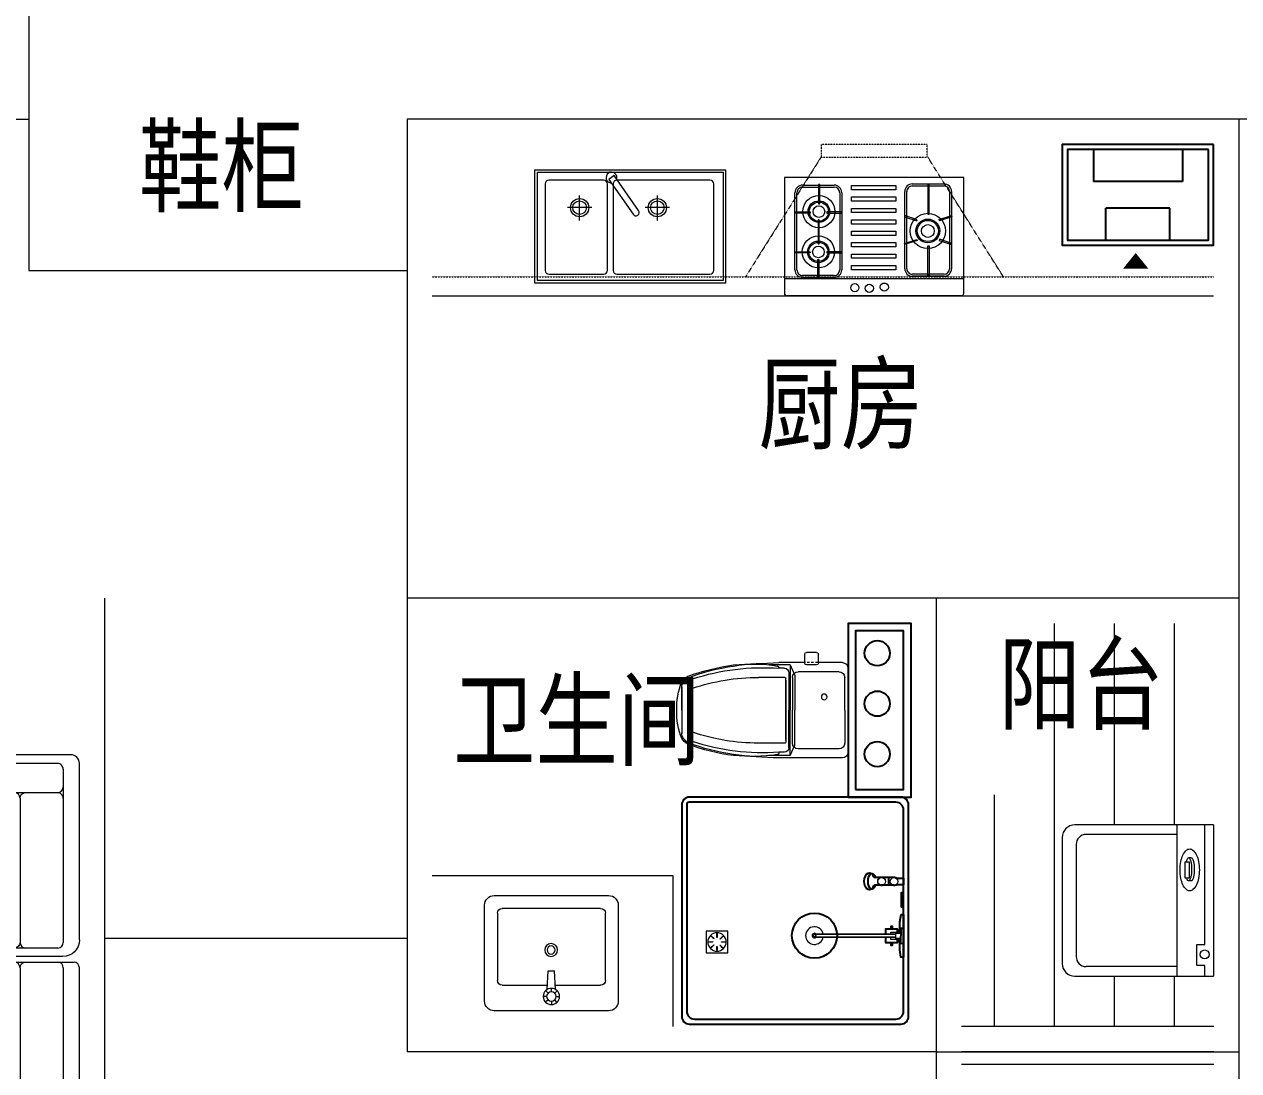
# Model space of a CAD drawing. Extents: x 5532716 to 5572872, y -448727 to -411748.
# Drawn here: x 5556638 to 5561456, y -424576 to -420424 of the extents above; entities that cross this region are included whole.
import ezdxf
from ezdxf.enums import TextEntityAlignment as Align

# ---------------------------------------------------------------- set-up
doc = ezdxf.new("R2010")
doc.units = 0
doc.linetypes.add('DASH', pattern=[0.35, 0.25, -0.1])
doc.linetypes.add('DOTE', pattern=[2.42, 2, -0.2, 0.02, -0.2])
doc.layers.get('0').update_dxf_attribs({"linetype": 'CONTINUOUS'})
for name, color, linetype in [('7-SANI', 4, 'CONTINUOUS'), ('fd', 4, 'CONTINUOUS'), ('PUB_TEXT', 7, 'CONTINUOUS'), ('WINDOW', 4, 'CONTINUOUS'), ('建筑设备及配件', 6, 'CONTINUOUS')]:
    doc.layers.add(name, color=color, linetype=linetype)
for name, color, linetype, lineweight in [('DOTE', 251, 'DOTE', 0), ('PUB_HATCH', 8, 'CONTINUOUS', 9), ('SIGNT', 252, 'DOTE', 0), ('五金', 136, 'CONTINUOUS', 9), ('填充', 252, 'CONTINUOUS', 0), ('家具', 33, 'CONTINUOUS', 9), ('看线', 27, 'CONTINUOUS', 0), ('移动家具', 41, 'CONTINUOUS', 20)]:
    doc.layers.add(name, color=color, linetype=linetype, lineweight=lineweight)
doc.styles.add('新6+1$0$Standard', font='txt')
doc.styles.add('黑体', font='SIMHEI.TTF', dxfattribs={"height": 10})

# ---------------------------------------------------------------- blocks, each defined once
blk = doc.blocks.new('新6+1$0$A$C6B9D358A')
at = {"layer": '家具'}
for p, q in [((550.6, 600), (0.6, 600)), ((0.6, 0), (0.6, 600)), ((36.5, 557.4), (36.5, 600)), ((145.3, 600), (145.3, 0)), ((35.6, 557.4), (66.2, 557.4)), ((66.2, 557.4), (66.2, 474.3)), ((144.9, 562.3), (505.7, 562.3)), ((600.6, 50), (600.6, 550)), ((545.7, 77.7), (545.7, 522.3)), ((66.2, 474.3), (35.6, 474.3)), ((36.5, 0), (36.5, 474.3)), ((87.5, 222), (99.2, 221.9)), ((97, 146.9), (97, 211.5)), ((97, 211.5), (113.6, 211.5)), ((113.6, 211.5), (113.6, 146.9)), ((113.6, 146.9), (97, 146.9)), ((88.7, 130.2), (99.2, 130.2)), ((0.6, 0), (550.6, 0)), ((144.9, 37.7), (505.7, 37.7))]:
    blk.add_line(p, q, dxfattribs=at)
blk.add_lwpolyline([(95.1, 261.7, -0.185158), (107.8, 256.8, -0.102042), (122.1, 237.3, -0.060862), (130.2, 212.3, -0.047173), (133.4, 178.5, -0.047173), (130.2, 144.8, -0.060862), (122.1, 119.7, -0.102042), (107.8, 100.3, -0.185158), (95.1, 95.4, -0.185158), (82.3, 100.3, -0.102042), (68, 119.7, -0.060862), (59.9, 144.8, -0.047173), (56.8, 178.5, -0.047173), (59.9, 212.3, -0.060862), (68, 237.3, -0.102042), (82.3, 256.8, -0.185158)], format="xyb", close=True, dxfattribs=at)
for points in [[(88.7, 130.2, -0.259034), (85.2, 132.1, -0.076276), (80.3, 143.6, -0.036515), (77.8, 157.2, -0.026615), (76.8, 176, -0.026615), (77.8, 194.9, -0.036515), (80.3, 208.4, -0.076276), (85.2, 220, -0.259034), (88.7, 221.9, -0.078462), (89.9, 221.7, -0.056762)], [(99.2, 130.2, -0.259034), (95.7, 132.1, -0.076276), (90.8, 143.6, -0.036515), (88.4, 157.2, -0.026615), (87.4, 176, -0.026615), (88.4, 194.9, -0.036515), (90.8, 208.4, -0.076276), (95.7, 220, -0.259034), (99.2, 221.9, -0.259034), (102.6, 220, -0.056762), (106.6, 211.5, -0.036515)], [(108.3, 146.9, -0.008736), (107.5, 143.6, -0.076276), (102.6, 132.1, -0.259034), (99.2, 130.2, -0.259034)]]:
    blk.add_lwpolyline(points, format="xyb", dxfattribs=at)
blk.add_circle((35.6, 513.7), 17.5, dxfattribs=at)
for centre, radius, start, end in [((550.6, 550), 50, 0, 90), ((505.7, 522.3), 40, 0, 90), ((505.7, 77.7), 40, 270, 0), ((550.6, 50), 50, 270, 0)]:
    blk.add_arc(centre, radius, start, end, dxfattribs=at)
at = {"layer": '家具', "style": '新6+1$0$Standard', "oblique": -180, "text_generation_flag": 4, "width": 0.8, "flags": 9}
for tag in ['XSIZE', 'YSIZE']:
    blk.add_attdef(tag, (0.6, 345), '', height=0.5, rotation=270, dxfattribs=at)
blk = doc.blocks.new('A$C108F55D5')
at = {"layer": 'fd'}
for p, q in [((246.5, 944.7), (246.5, 690.7)), ((953.5, 944.7), (953.5, 690.7)), ((953.5, 690.7), (246.5, 690.7)), ((853.5, 478.7), (346.5, 478.7)), ((346.5, 224.7), (346.5, 478.7)), ((853.5, 224.7), (853.5, 478.7))]:
    blk.add_line(p, q, dxfattribs=at)
for points in [[(1200, 984.7), (0, 984.7), (0, 184.7), (1200, 184.7)], [(1160, 944.7), (40, 944.7), (40, 224.7), (1160, 224.7)]]:
    blk.add_lwpolyline(points, close=True, dxfattribs=at)
blk.add_lwpolyline([(582.5, 0, 200, 0, 0), (582.5, 124, 0, 0, 0)], format="xyseb", dxfattribs=at)
blk = doc.blocks.new('A$C333F4C7C')
at = {"linetype": 'Continuous'}
blk.add_blockref('A$C108F55D5', (0, 0), dxfattribs=at)
blk = doc.blocks.new('A$C1BE601A8')
at = {"layer": '家具'}
for p, q in [((0, 0), (0, 450)), ((0, 450), (757, 450)), ((757, 450), (757, 0)), ((757, 0), (0, 0))]:
    blk.add_line(p, q, dxfattribs=at)
at = {"layer": '家具', "color": 251}
for p, q in [((10, 10), (10, 440)), ((10, 440), (747, 440)), ((747, 440), (747, 10)), ((40.7, 393.4), (40.7, 50.3)), ((273, 408.4), (55.7, 408.4)), ((288, 50.3), (288, 393.4)), ((315, 426.6), (293.3, 411.4)), ((293.3, 411.4), (390, 273.1)), ((310.5, 393.4), (310.5, 50.3)), ((411.8, 288.3), (315, 426.6)), ((694.6, 408.4), (325.5, 408.4)), ((709.6, 50.3), (709.6, 393.4)), ((177.7, 248.1), (177.7, 348.3)), ((486.1, 248.1), (486.1, 348.3)), ((225.9, 299.6), (129.9, 299.6)), ((534.3, 299.6), (438.3, 299.6)), ((747, 10), (10, 10)), ((55.7, 35.3), (273, 35.3)), ((325.5, 35.3), (694.6, 35.3))]:
    blk.add_line(p, q, dxfattribs=at)
for centre, radius in [((177.7, 299.6), 36.1), ((177.7, 299.6), 27.1), ((486.1, 299.6), 36.1), ((486.1, 299.6), 27.1)]:
    blk.add_circle(centre, radius, dxfattribs=at)
for centre, radius, start, end in [((304.2, 419), 21.7, 342.6068, 267.3353), ((55.7, 393.4), 15, 90, 180), ((273, 393.4), 15, 0, 90), ((325.5, 393.4), 15, 90, 180), ((694.6, 393.4), 15, 0, 90), ((400.9, 280.7), 13.3, 214.971, 34.971), ((55.7, 50.3), 15, 180, 270), ((273, 50.3), 15, 270, 0), ((325.5, 50.3), 15, 180, 270), ((694.6, 50.3), 15, 270, 0)]:
    blk.add_arc(centre, radius, start, end, dxfattribs=at)
blk = doc.blocks.new('ddfdf')
at = {"layer": '家具'}
for p, q in [((15801.2, -30110.3), (15800.7, -30821.9)), ((16259.8, -30110.6), (15801.2, -30110.3)), ((16269.8, -30120.6), (16269.8, -30812.2)), ((15800.7, -30821.9), (16259.8, -30822.2))]:
    blk.add_line(p, q, dxfattribs=at)
at = {"layer": '家具', "color": 251}
for p, q in [((16201.5, -30822.1), (16202, -30110.6)), ((15856.2, -30158.6), (16162.7, -30158.8)), ((15952.1, -30158.8), (15956.9, -30157.2)), ((15968, -30207.9), (15952.1, -30158.8)), ((15956.9, -30157.2), (15972.8, -30206.4)), ((16062, -30157.3), (16046, -30206.4)), ((16050.8, -30208), (16066.8, -30158.9)), ((16066.8, -30158.9), (16062, -30157.3)), ((15826.1, -30314.4), (15826.2, -30188.6)), ((15834.1, -30314.4), (15834.2, -30188.6)), ((15856.2, -30166.6), (16162.7, -30166.8)), ((15972.8, -30206.4), (15968, -30207.9)), ((16046, -30206.4), (16050.8, -30208)), ((16184.7, -30188.9), (16184.6, -30314.6)), ((16192.7, -30188.9), (16192.6, -30314.6)), ((15828.8, -30247.7), (15828.8, -30252.3)), ((15946.6, -30247.8), (15828.8, -30247.7)), ((15828.8, -30252.3), (15946.6, -30252.4)), ((15946.6, -30252.4), (15946.6, -30247.8)), ((16072.2, -30252.4), (16072.2, -30247.9)), ((16072.2, -30247.9), (16190, -30247.9)), ((16190, -30252.5), (16072.2, -30252.4)), ((16190, -30247.9), (16190, -30252.5)), ((15968, -30295.3), (15952, -30344.3)), ((15956.8, -30345.9), (15972.8, -30296.8)), ((15972.8, -30296.8), (15968, -30295.3)), ((16046, -30296.9), (16050.8, -30295.3)), ((16061.9, -30346), (16046, -30296.9)), ((16050.8, -30295.3), (16066.7, -30344.4)), ((16162.6, -30336.6), (15856.1, -30336.4)), ((16162.6, -30344.6), (15856.1, -30344.4)), ((15952, -30344.3), (15956.8, -30345.9)), ((16066.7, -30344.4), (16061.9, -30346)), ((15832.3, -30555.7), (15832.4, -30379.5)), ((15832.4, -30379.5), (15849.1, -30379.5)), ((15849.1, -30379.5), (15849, -30555.7)), ((15877.6, -30555.7), (15877.8, -30379.5)), ((15877.8, -30379.5), (15894.4, -30379.5)), ((15894.4, -30379.5), (15894.3, -30555.7)), ((15923, -30555.8), (15923.1, -30379.5)), ((15923.1, -30379.5), (15939.8, -30379.6)), ((15939.8, -30379.6), (15939.6, -30555.8)), ((15968.3, -30555.8), (15968.4, -30379.6)), ((15968.4, -30379.6), (15985.1, -30379.6)), ((15985.1, -30379.6), (15985, -30555.8)), ((16013.7, -30555.8), (16013.8, -30379.6)), ((16013.8, -30379.6), (16030.4, -30379.6)), ((16030.4, -30379.6), (16030.3, -30555.8)), ((16059, -30555.9), (16059.1, -30379.6)), ((16059.1, -30379.6), (16075.8, -30379.6)), ((16075.8, -30379.6), (16075.6, -30555.9)), ((16104.3, -30555.9), (16104.4, -30379.7)), ((16104.4, -30379.7), (16121.1, -30379.7)), ((16121.1, -30379.7), (16121, -30555.9)), ((16149.7, -30555.9), (16149.8, -30379.7)), ((16149.8, -30379.7), (16166.4, -30379.7)), ((16166.4, -30379.7), (16166.3, -30555.9)), ((15849, -30555.7), (15832.3, -30555.7)), ((15860.7, -30594.4), (16167.1, -30594.6)), ((15894.3, -30555.7), (15877.6, -30555.7)), ((15939.6, -30555.8), (15923, -30555.8)), ((15937.2, -30594.5), (15937.1, -30654.3)), ((15941.7, -30594.5), (15937.2, -30594.5)), ((15941.7, -30654.3), (15941.7, -30594.5)), ((15985, -30555.8), (15968.3, -30555.8)), ((16030.3, -30555.8), (16013.7, -30555.8)), ((16075.6, -30555.9), (16059, -30555.9)), ((16094.9, -30594.6), (16094.9, -30654.4)), ((16099.5, -30594.6), (16094.9, -30594.6)), ((16099.5, -30654.4), (16099.5, -30594.6)), ((16121, -30555.9), (16104.3, -30555.9)), ((16166.3, -30555.9), (16149.7, -30555.9)), ((15830.6, -30750.1), (15830.7, -30624.4)), ((15838.6, -30750.1), (15838.7, -30624.4)), ((15860.7, -30602.4), (16167.1, -30602.6)), ((16189.1, -30624.6), (16189, -30750.4)), ((16197.1, -30624.6), (16197, -30750.4)), ((15828.6, -30681.6), (15828.6, -30686.2)), ((15904.3, -30681.6), (15828.6, -30681.6)), ((15828.6, -30686.2), (15904.3, -30686.2)), ((15904.3, -30686.2), (15904.3, -30681.6)), ((15937.1, -30654.3), (15941.7, -30654.3)), ((15968.2, -30683.8), (15968.2, -30688.4)), ((16063.1, -30683.9), (15968.2, -30683.8)), ((15968.2, -30688.4), (16063.1, -30688.5)), ((16063.1, -30688.5), (16063.1, -30683.9)), ((16094.9, -30654.4), (16099.5, -30654.4)), ((16125.6, -30689.6), (16125.6, -30685)), ((16125.6, -30685), (16199.2, -30685)), ((16199.2, -30689.6), (16125.6, -30689.6)), ((16199.2, -30685), (16199.2, -30689.6)), ((15937, -30779.9), (15937.1, -30720.2)), ((15937.1, -30720.2), (15941.7, -30720.2)), ((15941.7, -30720.2), (15941.6, -30779.9)), ((16094.8, -30780), (16094.8, -30720.3)), ((16094.8, -30720.3), (16099.4, -30720.3)), ((16099.4, -30720.3), (16099.4, -30780)), ((16167, -30772.4), (15860.6, -30772.2)), ((16167, -30780.4), (15860.6, -30780.2)), ((15941.6, -30779.9), (15937, -30779.9)), ((16099.4, -30780), (16094.8, -30780))]:
    blk.add_line(p, q, dxfattribs=at)
for centre, radius in [((16012.9, -30252.9), 70.1), ((16012.9, -30252.9), 47.3), ((16012.9, -30252.9), 41.8), ((16012.9, -30252.9), 25.3), ((16235.4, -30425.8), 16.2), ((16240.2, -30485.3), 16.2), ((16237.7, -30542.5), 16.2), ((15935.8, -30685.1), 63.7), ((15935.8, -30685.1), 43), ((16095.7, -30687.3), 63.7), ((16095.7, -30687.3), 43), ((15935.8, -30685.1), 38), ((15935.8, -30685.1), 23), ((16095.7, -30687.3), 38), ((16095.7, -30687.3), 23)]:
    blk.add_circle(centre, radius, dxfattribs=at)
at = {"layer": '家具'}
for centre, start, end in [((16259.8, -30120.6), 0, 89.961), ((16259.8, -30812.2), 269.961, 0)]:
    blk.add_arc(centre, 10, start, end, dxfattribs=at)
at = {"layer": '家具', "color": 251}
for centre, radius, start, end in [((15856.2, -30188.6), 30, 89.961, 179.961), ((16162.7, -30188.8), 30, 359.961, 89.961), ((15856.2, -30188.6), 22, 89.961, 179.961), ((16162.7, -30188.8), 22, 359.961, 89.961), ((15856.1, -30314.4), 30, 179.961, 269.961), ((15856.1, -30314.4), 22, 179.961, 269.961), ((16162.6, -30314.6), 30, 269.961, 359.961), ((16162.6, -30314.6), 22, 269.961, 359.961), ((15860.7, -30624.4), 30, 89.961, 179.961), ((16167.1, -30624.6), 30, 359.961, 89.961), ((15860.7, -30624.4), 22, 89.961, 179.961), ((16167.1, -30624.6), 22, 359.961, 89.961), ((15860.6, -30750.2), 30, 179.961, 269.961), ((15860.6, -30750.2), 22, 179.961, 269.961), ((16167, -30750.4), 30, 269.961, 359.961), ((16167, -30750.4), 22, 269.961, 359.961)]:
    blk.add_arc(centre, radius, start, end, dxfattribs=at)
blk = doc.blocks.new('A$C37A63D83')
at = {"layer": '家具', "color": 8}
for p, q in [((152.1, 636.3), (127.6, 636.3)), ((136.4, 659.7), (322.6, 659.7)), ((229.5, 659.7), (136.4, 659.7)), ((162, 636.3), (152.1, 636.3)), ((162, 636.3), (229.5, 636.3)), ((297, 636.3), (229.5, 636.3)), ((297, 636.3), (306.9, 636.3)), ((306.9, 636.3), (331.4, 636.3)), ((99, 250.2), (99, 355.5)), ((360, 250.2), (360, 355.5)), ((49.5, 230.4), (49.5, 316.4)), ((54, 279), (54, 280.3)), ((63, 274.5), (58.5, 274.5)), ((63, 252.9), (63, 274.5)), ((229.5, 246.6), (102.6, 246.6)), ((110.7, 246.6), (229.5, 246.6)), ((229.5, 246.6), (356.4, 246.6)), ((348.3, 246.6), (229.5, 246.6)), ((396, 252.9), (396, 274.5)), ((396, 274.5), (400.5, 274.5)), ((49.5, 230.4), (229.5, 230.4)), ((49.5, 230.4), (90.9, 211.5)), ((76.5, 36), (76.5, 198)), ((81, 234.9), (229.5, 234.9)), ((90.9, 211.5), (229.5, 211.5)), ((99, 220.5), (229.5, 220.5)), ((378, 234.9), (229.5, 234.9)), ((409.5, 230.4), (229.5, 230.4)), ((360, 220.5), (229.5, 220.5)), ((368.1, 211.5), (229.5, 211.5)), ((409.5, 230.4), (368.1, 211.5)), ((382.5, 36), (382.5, 198)), ((37.8, 171.9), (42.3, 171.9)), ((40.5, 153.1), (40.5, 161.7)), ((40.5, 137), (40.5, 146.5)), ((49.5, 125.1), (49.5, 164.7)), ((37.8, 117.9), (42.3, 117.9)), ((40.5, 121.2), (40.5, 129.7)), ((229.5, 13.5), (99, 13.5)), ((229.5, 13.5), (360, 13.5))]:
    blk.add_line(p, q, dxfattribs=at)
at = {"layer": '家具'}
for p, q in [((409.5, 230.4), (409.5, 316.4)), ((40.5, 170.1), (40.5, 274.5)), ((405, 279), (405, 280.3)), ((418.5, 22.5), (418.5, 274.5)), ((0, 125.1), (0, 164.7)), ((37.8, 171.9), (7.2, 171.9)), ((37.8, 117.9), (7.2, 117.9)), ((40.5, 22.5), (40.5, 122)), ((229.5, 0), (63, 0)), ((229.5, 0), (396, 0))]:
    blk.add_line(p, q, dxfattribs=at)
at = {"layer": '家具', "color": 8}
blk.add_circle((176.4, 94.5), 11.4, dxfattribs=at)
at = {"layer": '家具'}
for centre, radius, start, end in [((216.6, 423.2), 256.6, 87.121, 112.8427), ((242.4, 423.2), 256.6, 67.1573, 92.879), ((978.6, 321), 938.6, 160.4627, 171.8238), ((106.7, 630.4), 13.5, 147.2649, 160.4629), ((159.1, 596.7), 75.7, 123.7473, 147.2649), ((299.9, 596.7), 75.7, 32.7351, 56.2527), ((345.7, 630.4), 13.5, 21.3401, 45.0457), ((352.3, 630.4), 13.5, 19.5371, 32.7351), ((-519.6, 321), 938.7, 8.1773, 19.5371), ((7035.2, 15), 6999.5, 176.39994, 177.87525), ((-6576.2, 15), 6999.5, 2.12475, 3.60006), ((7.2, 164.7), 7.2, 90, 180), ((7.2, 125.1), 7.2, 180, 270), ((63, 22.5), 22.5, 180, 270), ((396, 22.5), 22.5, 270, 0)]:
    blk.add_arc(centre, radius, start, end, dxfattribs=at)
at = {"layer": '家具', "color": 8}
for centre, radius, start, end in [((823.8, 352.9), 776.2, 158.6599, 172.4763), ((113.3, 630.4), 13.5, 134.9543, 158.6599), ((347, 396.4), 344.2, 131.9223, 134.9543), ((129.6, 611.1), 25.3, 94.6124, 166.2529), ((138, 625.7), 34, 87.4207, 128.0687), ((159.2, 611.8), 18, 109.1813, 161.5027), ((214.4, 386.4), 250, 86.5925, 104.1516), ((244.6, 386.4), 250, 75.8484, 93.4075), ((299.8, 611.8), 18, 18.4973, 70.8187), ((321, 625.7), 34, 51.9313, 92.5793), ((329.4, 611.1), 25.3, 13.7471, 85.3876), ((112, 396.4), 344.2, 45.0457, 48.0777), ((-364.8, 352.9), 776.2, 7.5237, 21.3401), ((941.9, 340.4), 881.4, 161.7059, 184.2897), ((933.3, 352.9), 834.3, 161.5027, 179.8181), ((-474.3, 352.9), 834.3, 0.1819, 18.4973), ((-482.9, 340.4), 881.4, 355.7103, 18.2941), ((545.5, 366.9), 499.1, 169.8851, 189.9823), ((-86.5, 366.9), 499.1, 350.0177, 10.1149), ((58.5, 279), 4.5, 180, 270), ((81, 252.9), 18, 180, 270), ((102.6, 250.2), 3.6, 180, 270), ((356.4, 250.2), 3.6, 270, 0), ((378, 252.9), 18, 270, 0), ((400.5, 279), 4.5, 270, 0), ((99, 198), 22.5, 90, 180), ((360, 198), 22.5, 0, 90), ((42.3, 164.7), 7.2, 0, 90), ((42.3, 125.1), 7.2, 270, 0), ((99, 36), 22.5, 180, 270), ((360, 36), 22.5, 270, 0)]:
    blk.add_arc(centre, radius, start, end, dxfattribs=at)
blk = doc.blocks.new('dfdsf')
at = {"layer": '家具'}
for p, q in [((-5626.5, -27307.3), (-6080.7, -27307.3)), ((-6118.8, -27345.4), (-6118.8, -27726.4)), ((-5588.4, -27726.4), (-5588.4, -27345.4)), ((-6080.7, -27764.5), (-5626.5, -27764.5))]:
    blk.add_line(p, q, dxfattribs=at)
at = {"layer": '家具', "color": 8}
for p, q in [((-5872.4, -27364), (-5885.9, -27364)), ((-5866.9, -27350.6), (-5876.4, -27341.1)), ((-5853.6, -27345.2), (-5853.6, -27331.7)), ((-5831.1, -27340.8), (-5840.5, -27350.5)), ((-5834.8, -27364), (-5821.3, -27364)), ((-6049, -27408.9), (-5869.2, -27408.9)), ((-5866.7, -27377.4), (-5876.1, -27387.1)), ((-5870.1, -27391.7), (-5866.3, -27465.6)), ((-5853.6, -27382.8), (-5853.6, -27396.2)), ((-5837.1, -27391.7), (-5840.9, -27465.6)), ((-5830.8, -27386.8), (-5840.3, -27377.3)), ((-5838, -27408.9), (-5658.2, -27408.9)), ((-6068, -27694.7), (-6068, -27428)), ((-5866.3, -27465.6), (-5840.9, -27465.6)), ((-5639.2, -27428), (-5639.2, -27694.7)), ((-5658.2, -27713.7), (-6049, -27713.7))]:
    blk.add_line(p, q, dxfattribs=at)
for centre, radius in [((-5853.6, -27364), 32.3), ((-5853.6, -27364), 18.8), ((-5854.6, -27548.6), 25.4), ((-5854.6, -27548.6), 16)]:
    blk.add_circle(centre, radius, dxfattribs=at)
at = {"layer": '家具'}
for centre, start, end in [((-6080.7, -27345.4), 90, 180), ((-5626.5, -27345.4), 0, 90), ((-6080.7, -27726.4), 180, 270), ((-5626.5, -27726.4), 270, 0)]:
    blk.add_arc(centre, 38.1, start, end, dxfattribs=at)
at = {"layer": '家具', "color": 8}
for centre, start, end in [((-6049, -27428), 90, 180), ((-5658.2, -27428), 0, 90), ((-6049, -27694.7), 180, 270), ((-5658.2, -27694.7), 270, 0)]:
    blk.add_arc(centre, 19.1, start, end, dxfattribs=at)
blk = doc.blocks.new('A$C56722DB7')
at = {"layer": '五金'}
blk.add_lwpolyline([(85.8, 85.8), (85.8, 0), (0, 0), (0, 85.8)], close=True, dxfattribs=at)
at = {"layer": '五金', "color": 8}
for points in [[(19.8, 66.5), (18.7, 65.3), (29.7, 54.3), (30.9, 55.5)], [(43.3, 75.9), (41.6, 75.9), (41.6, 60.3), (43.3, 60.3)], [(66.5, 66), (65.3, 67.2), (54.3, 56.1), (55.5, 55)], [(9.9, 43.3), (9.9, 41.6), (25.5, 41.6), (25.5, 43.3)], [(19.3, 19.8), (20.5, 18.7), (31.5, 29.7), (30.3, 30.9)], [(42.5, 9.9), (44.2, 9.9), (44.2, 25.5), (42.5, 25.5)], [(66, 19.3), (67.2, 20.5), (56.1, 31.5), (55, 30.3)], [(75.9, 42.5), (75.9, 44.2), (60.3, 44.2), (60.3, 42.5)]]:
    blk.add_lwpolyline(points, close=True, dxfattribs=at)
blk.add_circle((42.9, 42.9), 36.6, dxfattribs=at)
blk = doc.blocks.new('A$C6EA5130D')
at = {"layer": '五金', "lineweight": -3}
for p, q in [((84.5, 353.4), (84.5, 30)), ((94.5, 30), (94.5, 353.4)), ((290.5, 38.3), (290.5, 113.1)), ((320.5, 38.3), (320.5, 113.1)), ((320.5, 60.3), (290.5, 60.3)), ((68, 25), (68, 15)), ((111, 25), (111, 15))]:
    blk.add_line(p, q, dxfattribs=at)
at = {"layer": '五金', "color": 8}
for p, q in [((74.5, 22), (74.5, 15)), ((104.5, 25), (104.5, 15))]:
    blk.add_line(p, q, dxfattribs=at)
at = {"layer": '五金', "lineweight": -3}
for points in [[(61.5, 45.5), (51.5, 45.5), (51.5, 49.5), (61.5, 49.5)], [(74.5, 25), (61.5, 25), (61.5, 70), (84.5, 70)], [(94.5, 70), (117.5, 70), (117.5, 25), (104.5, 25)], [(117.5, 49.5), (127.5, 49.5), (127.5, 45.5), (117.5, 45.5)], [(174.5, 0), (4.5, 0), (4.5, 10), (34.3, 15), (79.5, 15)], [(99.5, 15), (144.8, 15), (174.5, 10), (174.5, 0)], [(293.8, 28.9), (293.8, 0), (317.2, 0), (317.2, 28.9)]]:
    blk.add_lwpolyline(points, dxfattribs=at)
at = {"layer": '五金', "color": 8}
for points in [[(79.5, 22), (74.5, 22), (74.5, 50), (84.5, 50)], [(94.5, 50), (104.5, 50), (104.5, 22), (99.5, 22)]]:
    blk.add_lwpolyline(points, dxfattribs=at)
at = {"layer": '五金', "lineweight": -3}
for points in [[(58.5, 0), (58.5, 10), (120.5, 10), (120.5, 0)], [(260.5, 0), (260.5, 10), (204.5, 10), (204.5, 0)]]:
    blk.add_lwpolyline(points, close=True, dxfattribs=at)
at = {"layer": '五金', "color": 8}
blk.add_lwpolyline([(79.5, 10), (79.5, 30), (99.5, 30), (99.5, 10)], close=True, dxfattribs=at)
at = {"layer": '五金', "lineweight": -3}
blk.add_circle((89.5, 353.4), 89.5, dxfattribs=at)
at = {"layer": '五金', "color": 8}
for centre, radius in [((89.5, 353.4), 5), ((305.5, 87.3), 15), ((305.5, 38.3), 15)]:
    blk.add_circle(centre, radius, dxfattribs=at)
for centre, radius, start, end in [((89.5, 353.4), 35, 278.2132, 261.7868), ((89.5, 353.4), 9, 303.749, 236.251), ((305.5, 87.3), 17, 331.9275, 208.0725), ((305.5, 38.3), 17, 151.9275, 226.6641), ((305.5, 38.3), 17, 313.3359, 28.0725)]:
    blk.add_arc(centre, radius, start, end, dxfattribs=at)
at = {"layer": '五金', "lineweight": -3}
for centre, start, end in [((273.9, 107.2), 19.6733, 73.5819), ((337.1, 107.2), 106.4181, 160.3267)]:
    blk.add_arc(centre, 17.7, start, end, dxfattribs=at)
at = {"layer": '五金', "lineweight": -3, "extrusion": (0, 0, -1)}
for centre, major_axis, ratio, start_param, end_param in [((305.5, 135.8), (33.6, 0), 0.612909, 2.761972, 6.662806), ((305.5, 126.3), (-31.4, 0), 0.47884, -1.072899, 4.214492)]:
    blk.add_ellipse(centre, major_axis=major_axis, ratio=ratio, start_param=start_param, end_param=end_param, dxfattribs=at)
blk = doc.blocks.new('ly')
at = {"layer": 'WINDOW'}
for p, q in [((-1268902.4, -428214.1), (-1269742.4, -428214.1)), ((-1269772.4, -428244.1), (-1269772.4, -429084.4)), ((-1269752.4, -428244.1), (-1269752.4, -429064.4)), ((-1268922.4, -428234.1), (-1269742.4, -428234.1)), ((-1268892.4, -429064.4), (-1268892.4, -428264.1)), ((-1268872.4, -429084.4), (-1268872.4, -428244.1)), ((-1269722.4, -429094.4), (-1268922.4, -429094.4)), ((-1269742.4, -429114.4), (-1268902.4, -429114.4))]:
    blk.add_line(p, q, dxfattribs=at)
for centre, radius, start, end in [((-1269742.4, -428244.1), 30, 90, 180), ((-1268902.4, -428244.1), 30, 0, 90), ((-1269742.4, -428244.1), 10, 90, 180), ((-1268922.4, -428264.1), 30, 0, 90), ((-1269742.4, -429084.4), 30, 180, 270), ((-1269722.4, -429064.4), 30, 180, 270), ((-1268922.4, -429064.4), 30, 270, 0), ((-1268902.4, -429084.4), 30, 270, 0)]:
    blk.add_arc(centre, radius, start, end, dxfattribs=at)
at = {"layer": '五金', "extrusion": (0, 0, -1), "xscale": -1, "zscale": -1, "rotation": 270.1756335202848}
blk.add_blockref('A$C6EA5130D', (1268892.7, -428853.9), dxfattribs=at)
at = {"layer": '五金', "extrusion": (0, 0, -1), "zscale": -1, "rotation": 179.8243664863855}
blk.add_blockref('A$C56722DB7', (1269675.6, -428745.9), dxfattribs=at)
blk = doc.blocks.new('A$C2A5458A1')
at = {"layer": '填充', "color": 8}
for p, q in [((1330.1, 3432.8), (1420.8, 3432.8)), ((2191.6, 3432.8), (2498.9, 3432.8)), ((2331.4, 3445.1), (2331.4, 3374.7)), ((2373.2, 3445.1), (2373.2, 3374.7)), ((2415.1, 3445.1), (2415.1, 3374.7)), ((2457, 3432.8), (2457, 3374.7)), ((2540.8, 3445.1), (2540.8, 3432.8)), ((2582.6, 3445.1), (2582.6, 3265.3)), ((1330.1, 3390.9), (1419.7, 3390.9)), ((2191.6, 3390.9), (2626.8, 3390.9)), ((2556.5, 3349), (2626.8, 3349)), ((2556.5, 3307.1), (2626.8, 3307.1)), ((2556.5, 3265.3), (2626.8, 3265.3)), ((2556.5, 3139.6), (2626.8, 3139.6)), ((2556.5, 3097.7), (2626.8, 3097.7)), ((2556.5, 3055.9), (2626.8, 3055.9)), ((2556.5, 3014), (2626.8, 3014)), ((2582.6, 2930.2), (2582.6, 2260.2)), ((2556.5, 2888.4), (2626.8, 2888.4)), ((2556.5, 2846.5), (2626.8, 2846.5)), ((2556.5, 2804.6), (2626.8, 2804.6)), ((2556.5, 2762.7), (2626.8, 2762.7)), ((2556.5, 2302), (2626.8, 2302)), ((2556.5, 2260.2), (2626.8, 2260.2)), ((2556.5, 2134.5), (2626.8, 2134.5)), ((2556.5, 2092.7), (2626.8, 2092.7)), ((2556.5, 2050.8), (2626.8, 2050.8)), ((2556.5, 2008.9), (2626.8, 2008.9)), ((2556.5, 1883.3), (2626.8, 1883.3)), ((2582.6, 1925.1), (2582.6, 1255.1)), ((2556.5, 1841.4), (2626.8, 1841.4)), ((2556.5, 1799.5), (2626.8, 1799.5)), ((2556.5, 1757.6), (2626.8, 1757.6)), ((2556.5, 1506.3), (2626.8, 1506.3)), ((2556.5, 1380.7), (2626.8, 1380.7)), ((2556.5, 1338.8), (2626.8, 1338.8)), ((2556.5, 1297), (2626.8, 1297)), ((2556.5, 1255.1), (2626.8, 1255.1)), ((2556.5, 1129.4), (2626.8, 1129.4)), ((2556.5, 1087.6), (2626.8, 1087.6)), ((2556.5, 1045.7), (2626.8, 1045.7)), ((2556.5, 1003.8), (2626.8, 1003.8)), ((2582.6, 920), (2582.6, 351.1)), ((2556.5, 878.2), (2626.8, 878.2)), ((2556.5, 836.3), (2626.8, 836.3)), ((2556.5, 794.4), (2626.8, 794.4)), ((2556.5, 752.5), (2626.8, 752.5)), ((2556.5, 626.9), (2626.8, 626.9)), ((2556.5, 585), (2626.8, 585)), ((2556.5, 543.1), (2626.8, 543.1)), ((2556.5, 501.2), (2626.8, 501.2)), ((797.9, 417.5), (2498.9, 417.5)), ((1018.1, 421.4), (1018.1, 351.1)), ((1068.5, 421.4), (1068.5, 351.1)), ((1110.3, 421.4), (1110.3, 351.1)), ((1152.2, 421.4), (1152.2, 351.1)), ((1194.1, 417.5), (1194.1, 351.1)), ((1431.3, 421.4), (1431.3, 351.1)), ((1481.7, 421.4), (1481.7, 351.1)), ((1523.5, 421.4), (1523.5, 351.1)), ((1565.4, 421.4), (1565.4, 351.1)), ((1607.3, 417.5), (1607.3, 351.1)), ((2027.7, 421.4), (2027.7, 351.1)), ((2078.1, 421.4), (2078.1, 351.1)), ((2120, 421.4), (2120, 351.1)), ((2161.8, 421.4), (2161.8, 351.1)), ((2203.7, 417.5), (2203.7, 351.1)), ((2281, 421.4), (2281, 351.1)), ((2331.4, 421.4), (2331.4, 351.1)), ((2373.2, 421.4), (2373.2, 351.1)), ((2415.1, 421.4), (2415.1, 351.1)), ((2457, 417.5), (2457, 351.1)), ((2540.8, 421.4), (2540.8, 417.5)), ((797.9, 375.6), (2626.8, 375.6))]:
    blk.add_line(p, q, dxfattribs=at)
at = {"layer": '填充'}
blk.add_line((101.5, 696.4), (101.5, 788.8), dxfattribs=at)
at = {"layer": '家具', "ltscale": 20}
for p, q in [((34.8, 3712.6), (1342, 3712.6)), ((0, 2977.6), (0, 3677.8)), ((1364.9, 3689.7), (1364.9, 3584.6)), ((1307.2, 3561.7), (1342, 3561.7)), ((1330.1, 3538.8), (1330.1, 2977.6)), ((1422.2, 3445.1), (1330.1, 3445.1)), ((1420.8, 3374.7), (1330.1, 3374.7)), ((66, 2911.7), (1264.1, 2911.7)), ((0, 823.6), (0, 2866.6)), ((84.3, 2889.6), (20.5, 2889.6)), ((847.7, 2889.7), (85, 2889.7)), ((870.6, 2866.8), (870.6, 1612.6)), ((870.6, 1566.8), (870.6, 962.6)), ((905.4, 916.9), (905.4, 811.7)), ((882.5, 788.8), (63.8, 788.8)), ((101.5, 0), (101.5, 696.4)), ((101.5, 696.4), (797.9, 696.4)), ((797.9, 696.4), (797.9, 0)), ((797.9, 0), (101.5, 0))]:
    blk.add_line(p, q, dxfattribs=at)
blk.add_lwpolyline([(1422.2, 2955.7, 0.414214), (1488.2, 2889.7), (2125.7, 2889.7, 0.414214), (2191.6, 2955.7), (2191.6, 3624.7, 0.414214), (2125.7, 3690.6), (1488.2, 3690.6, 0.414214), (1422.2, 3624.7)], format="xyb", close=True, dxfattribs=at)
for points in [[(797.9, 351.1), (2626.8, 351.1), (2626.8, 3445.1), (2191.6, 3445.1)], [(797.9, 421.4), (2556.5, 421.4), (2556.5, 3374.7), (2191.6, 3374.7)]]:
    blk.add_lwpolyline(points, dxfattribs=at)
blk.add_lwpolyline([(1373.7, 2498.2), (2217.2, 2498.2), (2217.2, 1182), (1373.7, 1182)], close=True, dxfattribs=at)
for centre, start, end in [((66, 2977.6), 180, 270), ((1264.1, 2977.6), 270, 0)]:
    blk.add_arc(centre, 66, start, end, dxfattribs=at)
at = {"layer": '家具', "ltscale": 20, "extrusion": (0, 0, -1)}
for centre, major_axis, start_param, end_param in [((34.8, 3677.8), (-24.6, -24.6), 0.785398, 2.356194), ((1342, 3689.7), (16.2, 16.2), -0.785398, 0.785398), ((1307.2, 3538.8), (16.2, 16.2), -0.785398, 0.785398), ((23.2, 2866.6), (-16.4, -16.4), 0.785398, 2.267485), ((847.7, 2866.8), (-16.2, -16.2), 2.356194, 3.926991), ((847.7, 2262.6), (16.2, -16.2), 5.497787, 7.068583), ((847.7, 2216.8), (-16.2, -16.2), 2.356194, 3.926991), ((847.7, 1612.6), (16.2, -16.2), 5.497787, 7.068583), ((847.7, 1566.8), (-16.2, -16.2), 2.356194, 3.926991), ((847.7, 962.6), (16.2, -16.2), 5.497787, 7.068583), ((847.7, 916.8), (-16.2, -16.2), 2.356194, 3.926991), ((888, 916.8), (12.3, -12.3), 2.356194, 5.497787), ((60.5, 858.6), (49.4, -49.4), 0.737791, 1.831699), ((882.5, 811.7), (16.2, -16.2), 5.497787, 7.068583)]:
    blk.add_ellipse(centre, major_axis=major_axis, ratio=1, start_param=start_param, end_param=end_param, dxfattribs=at)
at = {"layer": '家具', "ltscale": 20}
blk.add_ellipse((1342, 3584.6), major_axis=(-16.2, 16.2), ratio=1, start_param=2.356194, end_param=3.926991, dxfattribs=at)
at = {"layer": '移动家具', "color": 8}
for p, q in [((87.1, 3677.8), (1307.2, 3677.8)), ((63.8, 3654.6), (63.8, 3584.9)), ((1330.1, 3654.9), (1330.1, 3584.6)), ((63.8, 3584.9), (63.8, 2967.8)), ((87.1, 3561.7), (1307.6, 3561.7)), ((235.7, 3539.7), (235.7, 2967.8)), ((1297.1, 3561.7), (1297.1, 2966.6)), ((85, 2944.7), (1275.1, 2944.7)), ((63.8, 2866.6), (63.8, 2262.8)), ((235.7, 2866.6), (235.7, 962.8)), ((85, 2239.7), (847.7, 2239.7)), ((63.8, 2216.6), (63.8, 1612.8)), ((63.8, 1566.6), (63.8, 962.9)), ((85, 1589.7), (847.7, 1589.7)), ((63.8, 916.5), (63.8, 846.8)), ((87.1, 939.7), (847.7, 939.7)), ((870.6, 846.5), (870.6, 916.8)), ((87.1, 823.6), (847.7, 823.6)), ((185, 83.6), (185, 612.9)), ((185, 612.9), (714.3, 612.9)), ((714.3, 612.9), (714.3, 83.6)), ((714.3, 83.6), (185, 83.6))]:
    blk.add_line(p, q, dxfattribs=at)
blk.add_lwpolyline([(1457, 2955.7, 0.414214), (1488.2, 2924.5), (2125.7, 2924.5, 0.414214), (2156.8, 2955.7), (2156.8, 3624.7, 0.414214), (2125.7, 3655.8), (1488.2, 3655.8, 0.414214), (1457, 3624.7)], format="xyb", close=True, dxfattribs=at)
blk.add_lwpolyline([(1406.7, 2465.3), (2184.3, 2465.3), (2184.3, 1215), (1406.7, 1215)], close=True, dxfattribs=at)
blk.add_arc((1275.1, 2966.6), 22, 270, 0, dxfattribs=at)
at = {"layer": '移动家具', "color": 8, "extrusion": (0, 0, -1)}
for centre, major_axis, start_param, end_param in [((87.1, 3654.6), (16.4, -16.4), 2.356194, 3.926991), ((1307.2, 3654.9), (16.2, 16.2), -0.785398, 0.785398), ((87.1, 3584.9), (-16.4, -16.4), -0.785398, 0.785398), ((1307.2, 3584.6), (-16.2, 16.2), 2.356194, 3.926991), ((87.1, 3538.5), (16.4, -16.4), 2.356194, 3.926991), ((258.9, 3539.7), (-16.4, -16.4), 0.785398, 2.267485), ((87.1, 2967.8), (16.4, -16.4), 0.874108, 2.356194), ((212.4, 2967.8), (-16.4, -16.4), 3.926991, 5.409078), ((87.1, 2866.6), (-16.4, -16.4), 0.785398, 2.267485), ((258.9, 2866.6), (-16.4, -16.4), 0.785398, 2.267485), ((87.1, 2262.8), (16.4, -16.4), 0.874108, 2.356194), ((87.1, 2216.6), (-16.4, -16.4), 0.785398, 2.267485), ((87.1, 1612.8), (16.4, -16.4), 0.874108, 2.356194), ((87.1, 1566.6), (16.4, -16.4), 2.356194, 3.838281), ((87.1, 962.9), (-16.4, -16.4), -0.785398, 0.785398), ((87.1, 916.5), (16.4, -16.4), 2.356194, 3.926991), ((212.4, 962.8), (16.4, 16.4), 0.785398, 2.267485), ((87.1, 846.8), (-16.4, -16.4), -0.785398, 0.785398), ((847.7, 846.5), (16.2, -16.2), 5.497787, 7.068583)]:
    blk.add_ellipse(centre, major_axis=major_axis, ratio=1, start_param=start_param, end_param=end_param, dxfattribs=at)
at = {"layer": '移动家具', "color": 8}
for centre, major_axis, start_param, end_param in [((212.4, 3539.7), (16.4, -16.4), 0.785398, 2.267485), ((258.9, 2967.8), (16.4, -16.4), 3.926991, 5.409078), ((212.4, 2866.6), (16.4, -16.4), 0.785398, 2.267485), ((258.9, 962.8), (-16.4, 16.4), 0.785398, 2.267485)]:
    blk.add_ellipse(centre, major_axis=major_axis, ratio=1, start_param=start_param, end_param=end_param, dxfattribs=at)

msp = doc.modelspace()

# ---------------------------------------------------------------- hatches: boundary and pattern name
at = {"layer": 'PUB_HATCH'}
h = msp.add_hatch(dxfattribs=at)
h.set_pattern_fill('LINE', color=256, scale=250, angle=90, style=0)
h.set_pattern_definition([(90, (4873496.28, 725.82), (238.125, 1e-14), [])])
h.paths.add_polyline_path([(5560356.3, -423300.8), (5560356.3, -422801.2), (5560456.3, -422801.2), (5560456.3, -423481.2), (5560496.3, -423481.2), (5560496.3, -423480.9, 0.369737), (5561249.8, -422801.2), (5561256.3, -422801.2), (5561356.3, -422801.2), (5561356.3, -423601), (5560806.3, -423601, 0.414214), (5560756.3, -423651), (5560756.3, -424151, 0.414214), (5560806.3, -424201), (5561356.3, -424201), (5561356.3, -424401), (5560356.3, -424401), (5560356.3, -423900.8)])
h.paths.add_polyline_path([(5560496.3, -422801.2), (5561249.8, -422801.2, -0.369737), (5560496.3, -423480.9)], flags=17)

# ---------------------------------------------------------------- linework, layer by layer
at = {"layer": 'DOTE'}
for p, q in [((5556656.3, -411747.7), (5556656.3, -421401.2)), ((5549456.3, -420801.2), (5556656.3, -420801.2)), ((5558156.3, -420801.2), (5558156.3, -424501.2)), ((5564756.3, -420801.2), (5558156.3, -420801.2)), ((5561456.3, -420801.2), (5561456.3, -426001.2)), ((5561456.3, -420801.2), (5561456.3, -426501.2)), ((5556656.3, -421401.2), (5558156.3, -421401.2)), ((5556956.3, -422701.2), (5556956.3, -428701.2)), ((5561456.3, -422701.2), (5558156.3, -422701.2)), ((5560256.3, -422701.2), (5560256.3, -428101.2)), ((5558156.3, -424051.2), (5556956.3, -424051.2)), ((5560256.3, -424501.2), (5558156.3, -424501.2)), ((5560256.3, -424501.2), (5561456.3, -424501.2))]:
    msp.add_line(p, q, dxfattribs=at)
at = {"layer": 'SIGNT', "linetype": 'DASH', "ltscale": 0.5}
for p, q in [((5559799.2, -420951.2), (5559499.2, -421426.2)), ((5560522.7, -421426.2), (5560222.7, -420951.2)), ((5558256.3, -421426.2), (5561356.3, -421426.2))]:
    msp.add_line(p, q, dxfattribs=at)
msp.add_lwpolyline([(5559799.2, -420951.2), (5560219.7, -420951.2), (5560219.7, -420901.2), (5559799.2, -420901.2)], close=True, dxfattribs=at)
at = {"layer": '家具'}
for p, q in [((5558256.3, -421501.2), (5561356.3, -421501.2)), ((5558256.3, -421501.2), (5561356.3, -421501.2)), ((5558256.3, -421501.2), (5561356.3, -421501.2)), ((5558256.3, -423801.2), (5559211.5, -423801.2)), ((5559211.5, -423801.2), (5559211.5, -424401.2))]:
    msp.add_line(p, q, dxfattribs=at)
at = {"layer": '建筑设备及配件', "color": 8}
for points in [[(5559906.3, -423490.8), (5560156.3, -423490.8), (5560156.3, -422801.2), (5559906.3, -422801.2)], [(5559936.3, -423460.8), (5560126.3, -423460.8), (5560126.3, -422831.2), (5559936.3, -422831.2)]]:
    msp.add_lwpolyline(points, close=True, dxfattribs=at)
for centre in [(5560022.1, -422919.8), (5560022.1, -423119.8), (5560022.1, -423119.8), (5560022.1, -423319.8)]:
    msp.add_circle(centre, 50, dxfattribs=at)
at = {"layer": '看线'}
for p, q in [((5561358.2, -424401), (5560356.3, -424401)), ((5561358.2, -424501.2), (5560356.3, -424501.2)), ((5561358.2, -424551.2), (5560356.3, -424551.2))]:
    msp.add_line(p, q, dxfattribs=at)

# ---------------------------------------------------------------- block references
at = {"layer": '7-SANI', "xscale": 0.5, "yscale": 0.5, "zscale": 0.5}
msp.add_blockref('A$C333F4C7C', (5560756.3, -421393.5), dxfattribs=at)
msp.add_blockref('A$C333F4C7C', (5560756.3, -421393.5), dxfattribs=at)
at = {"layer": 'DOTE', "color": 2}
msp.add_blockref('ly', (6829018.7, 4723.3), dxfattribs=at)
at = {"layer": '家具'}
msp.add_blockref('A$C1BE601A8', (5558663.4, -421451.2), dxfattribs=at)
at = {"layer": '家具', "rotation": 270.0389609494932}
msp.add_blockref('ddfdf', (5590464.8, -405210.8), dxfattribs=at)
at = {"layer": '家具', "xscale": -1}
for name, p, rotation in [('A$C37A63D83', (5559906.3, -422916.5), 90.00000005336084), ('dfdsf', (5564582.7, -451645.7), 180)]:
    msp.add_blockref(name, p, dxfattribs=dict(at, rotation=rotation))
at = {"layer": '家具', "ltscale": 20, "xscale": -1}
msp.add_blockref('A$C2A5458A1', (5556856.3, -427034.8), dxfattribs=at)
at = {"layer": '建筑设备及配件', "color": 8, "extrusion": (0, 0, -1), "xscale": -1, "zscale": -1, "rotation": 180}
msp.add_blockref('新6+1$0$A$C6B9D358A', (-5561356.9, -423601), dxfattribs=at)

# ---------------------------------------------------------------- texts
at = {"layer": 'PUB_TEXT', "style": '黑体', "width": 0.8}
for s, p in [('鞋柜', (5557420.4, -421136.8)), ('厨房', (5559877.6, -422078.8)), ('阳台', (5560831.1, -423191.7)), ('卫生间', (5558829.4, -423334.2))]:
    msp.add_text(s, height=300, dxfattribs=at).set_placement(p, align=Align.CENTER)

doc.saveas('drawing.dxf')
